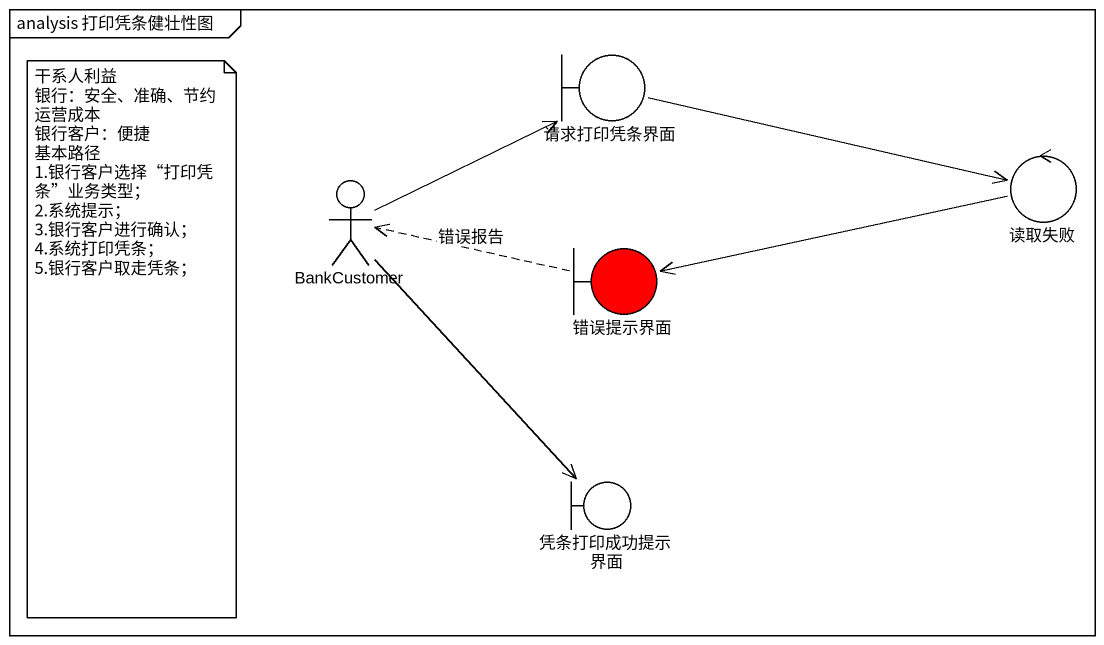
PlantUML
@startuml
mainframe analysis 打印凭条健壮性图
boundary 请求打印凭条界面
control 读取失败
actor BankCustomer
boundary 错误提示界面 #FF0000
boundary 凭条打印成功提示界面
请求打印凭条界面 -right-> 读取失败
读取失败 -left-> 错误提示界面
BankCustomer -up-> 请求打印凭条界面
BankCustomer --> 凭条打印成功提示界面
错误提示界面 .left.> BankCustomer : 错误报告
note as N1
  干系人利益
  银行：安全、准确、节约运营成本
  银行客户：便捷
  基本路径
  1.银行客户选择“打印凭条”业务类型；
  2.系统提示；
  3.银行客户进行确认；
  4.系统打印凭条；
  5.银行客户取走凭条；
end note
@enduml
